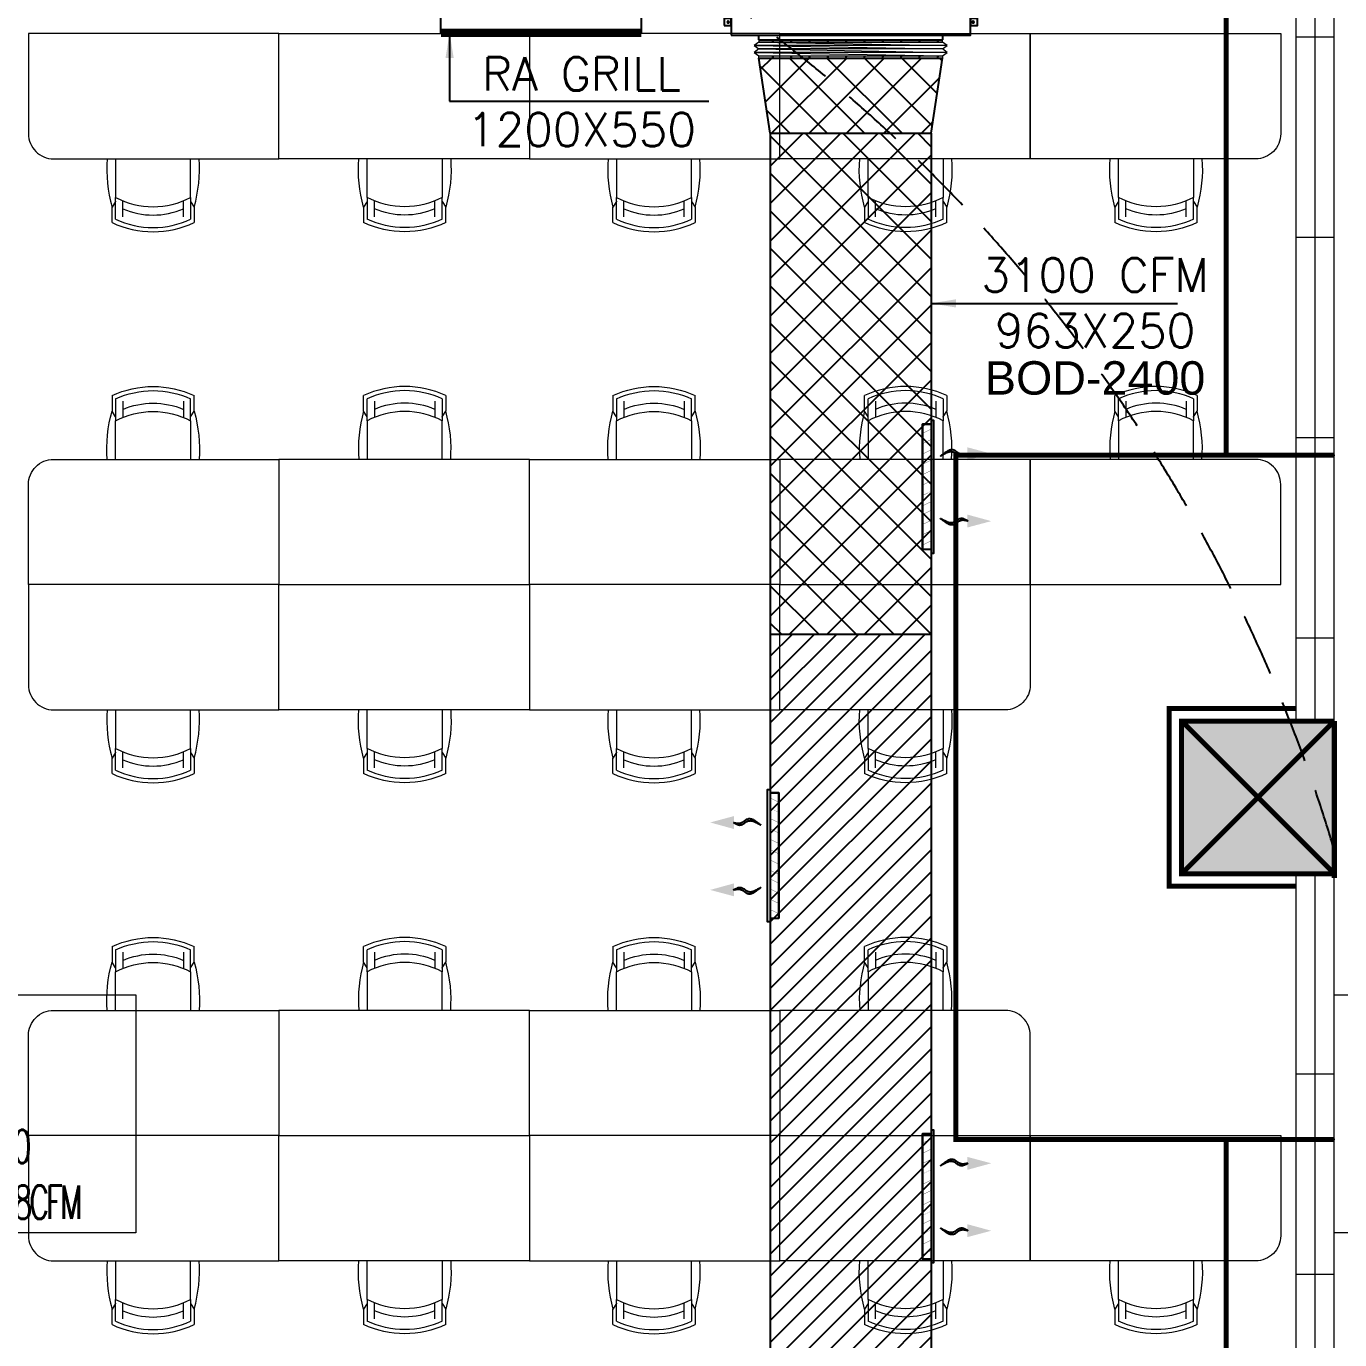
# Model space of a CAD drawing. Header units: millimetres. Extents: x 148480 to 578986, y 39883 to 155062.
# Drawn here: x 241583 to 249450, y 78891 to 86757 of the extents above; entities that cross this region are included whole.
import ezdxf

# ---------------------------------------------------------------- set-up
doc = ezdxf.new("R2010")
doc.units = ezdxf.units.MM
for name, pattern in [('CENTER', [2, 1.25, -0.25, 0.25, -0.25]), ('CENTERX2', [4, 2.5, -0.5, 0.5, -0.5]), ('HIDDEN', [0.375, 0.25, -0.125])]:
    doc.linetypes.add(name, pattern=pattern)
for name, color, linetype in [('CEN', 252, 'CENTER'), ('Flooring', 44, 'Continuous'), ('FRESH AIRDUCT', 3, 'Continuous'), ('Hatch 01_UC', 7, 'Continuous'), ('HVAC-SECTIONS', 7, 'Continuous'), ('Layer2', 4, 'Continuous'), ('Layer4', 6, 'Continuous'), ('M-HVAC ELLIPTICAL DUCT', 6, 'Continuous'), ('M-HVAC VRV PIPE', 4, 'Continuous'), ('M-HVAC-EADUCT', 140, 'Continuous'), ('M-HVAC-ELEPTICAL DUCT', 6, 'Continuous'), ('M-HVAC-GRIL', 6, 'Continuous'), ('M-HVAC-INSULATION', 8, 'Continuous'), ('M-HVAC-SUPP', 4, 'Continuous'), ('M-HVAC-TEXT', 7, 'Continuous'), ('M-LP-VRF-EQUIP', 1, 'Continuous')]:
    doc.layers.add(name, color=color, linetype=linetype)
doc.layers.add('glass', color=7, linetype='Continuous', lineweight=0, true_color=0x0000d6)
for name, color, linetype, lineweight in [('ID - MODULAR', 44, 'Continuous', 5), ('KDBS-SIDE THROW GRILLE', 1, 'Continuous', 18), ('M HVAC GRILLE', 6, 'Continuous', 13), ('M-HVAC-ADP TAG', 1, 'Continuous', 15), ('M-HVAC-CANVAS', 8, 'Continuous', 0)]:
    doc.layers.add(name, color=color, linetype=linetype, lineweight=lineweight)
doc.styles.add('R', font='romans.shx')
doc.styles.add('Roman S', font='romans.shx', dxfattribs={"width": 0.65})
doc.styles.add('ROMAND', font='romand__.ttf')
doc.styles.get("Standard").update_dxf_attribs({"font": 'arial.ttf'})
doc.dimstyles.new('Vayucon', dxfattribs={"dimtxt": 200, "dimasz": 150, "dimexe": 0, "dimexo": 0, "dimgap": 9e-05, "dimtad": 1, "dimdec": 0, "dimrnd": 5, "dimzin": 0, "dimdsep": 46, "dimtxsty": 'ROMAND', "dimcen": 90, "dimclrd": 42, "dimclre": 8, "dimclrt": 7, "dimadec": 0, "dimazin": 0, "dimtfac": 1, "dimtdec": 0, "dimtofl": 0, "dimtmove": 1, "dimatfit": 0, "dimfxl": 1, "dimtolj": 1, "dimtzin": 0, "dimarcsym": 0})

# ---------------------------------------------------------------- blocks, each defined once
blk = doc.blocks.new('GFC1')
at = {"layer": 'Hatch 01_UC', "linetype": 'Continuous'}
h = blk.add_hatch(color=8, dxfattribs=at)
h.dxf.hatch_style = 1
h.paths.add_polyline_path([(322049.7, 82667.5), (321134.7, 82667.5), (321134.7, 83582.5), (322049.7, 83582.5)])
at = {"layer": 'CEN', "color": 8, "linetype": 'HIDDEN', "lineweight": 0, "ltscale": 1500}
for p, q in [((321400.9, 85175.6), (321400.9, 92479.2)), ((321400.9, 75212.3), (321400.9, 81075.6))]:
    blk.add_line(p, q, dxfattribs=at)
at = {"layer": 'CEN', "color": 8, "linetype": 'Continuous', "lineweight": 0}
for p, q in [((321134.7, 82667.5), (322049.7, 83582.5)), ((322049.7, 82667.5), (321134.7, 83582.5)), ((321134.7, 83582.5), (321134.7, 82667.5)), ((322049.7, 83582.5), (321134.7, 83582.5)), ((322049.7, 82667.5), (321134.7, 83582.5)), ((321134.7, 82667.5), (322049.7, 83582.5)), ((321134.7, 82667.5), (321134.7, 83582.5)), ((321134.7, 83582.5), (322049.7, 83582.5)), ((322049.7, 83582.5), (322049.7, 82667.5)), ((322049.7, 82642.1), (322049.7, 83557.1)), ((321134.7, 82667.5), (322049.7, 82667.5)), ((322049.7, 82667.5), (321134.7, 82667.5))]:
    blk.add_line(p, q, dxfattribs=at)
at = {"layer": 'CEN', "color": 8, "linetype": 'HIDDEN', "lineweight": 0, "ltscale": 1500}
blk.add_lwpolyline([(322052.1, 81075.6), (319782.2, 81075.6), (319782.2, 85175.6), (322052.2, 85175.6)], dxfattribs=at)
at = {"layer": 'CEN', "color": 8, "linetype": 'Continuous', "lineweight": 0}
for points in [[(321820.9, 82592.5), (321059.7, 82592.5), (321059.7, 83657.5), (321820.9, 83657.5)], [(321820.9, 82667.5), (321134.7, 82667.5), (321134.7, 83582.5), (321820.9, 83582.5)]]:
    blk.add_lwpolyline(points, dxfattribs=at)
at = {"layer": 'Flooring', "color": 8, "linetype": 'HIDDEN', "ltscale": 1500}
blk.add_arc((312848.3, 80077), 9598.5, 16.54068, 121.95899, dxfattribs=at)
at = {"layer": 'glass', "color": 8, "linetype": 'Continuous'}
for p, q in [((321820.9, 83582.5), (321820.9, 92478.3)), ((321935.3, 83582.5), (321935.3, 92478.3)), ((322049.7, 83582.5), (322049.7, 92478.3)), ((322049.7, 87678.3), (321820.9, 87678.3)), ((322049.7, 86478.3), (321820.9, 86478.3)), ((322049.7, 85278.3), (321820.9, 85278.3)), ((322049.7, 84078.3), (321820.9, 84078.3)), ((321820.9, 73619.2), (321820.9, 82667.5)), ((321935.3, 73619.2), (321935.3, 82667.5)), ((322049.7, 73619.2), (322049.7, 82667.5)), ((322049.7, 81467.5), (321820.9, 81467.5)), ((322049.7, 80267.5), (321820.9, 80267.5))]:
    blk.add_line(p, q, dxfattribs=at)
at = {"layer": 'ID - MODULAR', "color": 8, "ltscale": 500}
for p, q in [((314750.1, 86949.5), (314750.1, 86718.4)), ((315199.7, 86718.4), (315199.7, 86949.5)), ((316257.1, 86718.4), (316257.1, 86949.5)), ((316706.7, 86949.5), (316706.7, 86718.4)), ((317750.1, 86949.5), (317750.1, 86718.4)), ((318199.7, 86718.4), (318199.7, 86949.5)), ((319257.1, 86718.4), (319257.1, 86949.5)), ((319706.7, 86949.5), (319706.7, 86718.4)), ((320757.1, 86718.4), (320757.1, 86949.5)), ((321206.7, 86949.5), (321206.7, 86718.4)), ((314750.1, 86694.8), (314728.9, 86660.6)), ((314750.1, 86587.7), (314750.1, 86718.4)), ((314750.1, 86696.5), (314750.1, 86694.8)), ((315199.7, 86718.4), (315199.7, 86587.7)), ((315199.7, 86696.5), (315199.7, 86694.8)), ((315199.7, 86694.8), (315220.9, 86660.6)), ((316257.1, 86694.8), (316235.9, 86660.6)), ((316257.1, 86718.4), (316257.1, 86587.7)), ((316257.1, 86696.5), (316257.1, 86694.8)), ((316706.7, 86587.7), (316706.7, 86718.4)), ((316706.7, 86696.5), (316706.7, 86694.8)), ((316706.7, 86694.8), (316727.9, 86660.6)), ((317750.1, 86694.8), (317728.9, 86660.6)), ((317750.1, 86587.7), (317750.1, 86718.4)), ((317750.1, 86696.5), (317750.1, 86694.8)), ((318199.7, 86718.4), (318199.7, 86587.7)), ((318199.7, 86696.5), (318199.7, 86694.8)), ((318199.7, 86694.8), (318220.9, 86660.6)), ((319257.1, 86694.8), (319235.9, 86660.6)), ((319257.1, 86718.4), (319257.1, 86587.7)), ((319257.1, 86696.5), (319257.1, 86694.8)), ((319706.7, 86587.7), (319706.7, 86718.4)), ((319706.7, 86696.5), (319706.7, 86694.8)), ((319706.7, 86694.8), (319727.9, 86660.6)), ((320757.1, 86694.8), (320735.9, 86660.6)), ((320757.1, 86718.4), (320757.1, 86587.7)), ((320757.1, 86696.5), (320757.1, 86694.8)), ((321206.7, 86587.7), (321206.7, 86718.4)), ((321206.7, 86696.5), (321206.7, 86694.8)), ((321206.7, 86694.8), (321227.9, 86660.6)), ((314728.9, 86567.4), (314728.9, 86660.6)), ((315220.9, 86660.6), (315220.9, 86567.4)), ((316235.9, 86660.6), (316235.9, 86567.4)), ((316727.9, 86567.4), (316727.9, 86660.6)), ((317728.9, 86567.4), (317728.9, 86660.6)), ((318220.9, 86660.6), (318220.9, 86567.4)), ((319235.9, 86660.6), (319235.9, 86567.4)), ((319727.9, 86567.4), (319727.9, 86660.6)), ((320735.9, 86660.6), (320735.9, 86567.4)), ((321227.9, 86567.4), (321227.9, 86660.6)), ((314728.9, 85531.7), (314728.9, 85438.5)), ((315220.9, 85438.5), (315220.9, 85531.7)), ((316235.9, 85438.5), (316235.9, 85531.7)), ((316727.9, 85531.7), (316727.9, 85438.5)), ((317728.9, 85531.7), (317728.9, 85438.5)), ((318220.9, 85438.5), (318220.9, 85531.7)), ((319235.9, 85438.5), (319235.9, 85531.7)), ((319727.9, 85531.7), (319727.9, 85438.5)), ((320735.9, 85438.5), (320735.9, 85531.7)), ((321227.9, 85531.7), (321227.9, 85438.5)), ((314750.1, 85404.3), (314728.9, 85438.5)), ((314750.1, 85511.4), (314750.1, 85380.6)), ((315199.7, 85380.6), (315199.7, 85511.4)), ((315199.7, 85404.3), (315220.9, 85438.5)), ((316257.1, 85404.3), (316235.9, 85438.5)), ((316257.1, 85380.6), (316257.1, 85511.4)), ((316706.7, 85511.4), (316706.7, 85380.6)), ((316706.7, 85404.3), (316727.9, 85438.5)), ((317750.1, 85404.3), (317728.9, 85438.5)), ((317750.1, 85511.4), (317750.1, 85380.6)), ((318199.7, 85380.6), (318199.7, 85511.4)), ((318199.7, 85404.3), (318220.9, 85438.5)), ((319257.1, 85404.3), (319235.9, 85438.5)), ((319257.1, 85380.6), (319257.1, 85511.4)), ((319706.7, 85511.4), (319706.7, 85380.6)), ((319706.7, 85404.3), (319727.9, 85438.5)), ((320757.1, 85404.3), (320735.9, 85438.5)), ((320757.1, 85380.6), (320757.1, 85511.4)), ((321206.7, 85511.4), (321206.7, 85380.6)), ((321206.7, 85404.3), (321227.9, 85438.5)), ((314750.1, 85402.6), (314750.1, 85404.3)), ((314750.1, 85149.5), (314750.1, 85380.6)), ((315199.7, 85402.6), (315199.7, 85404.3)), ((315199.7, 85380.6), (315199.7, 85149.5)), ((316257.1, 85402.6), (316257.1, 85404.3)), ((316257.1, 85380.6), (316257.1, 85149.5)), ((316706.7, 85402.6), (316706.7, 85404.3)), ((316706.7, 85149.5), (316706.7, 85380.6)), ((317750.1, 85402.6), (317750.1, 85404.3)), ((317750.1, 85149.5), (317750.1, 85380.6)), ((318199.7, 85402.6), (318199.7, 85404.3)), ((318199.7, 85380.6), (318199.7, 85149.5)), ((319257.1, 85402.6), (319257.1, 85404.3)), ((319257.1, 85380.6), (319257.1, 85149.5)), ((319706.7, 85402.6), (319706.7, 85404.3)), ((319706.7, 85149.5), (319706.7, 85380.6)), ((320757.1, 85402.6), (320757.1, 85404.3)), ((320757.1, 85380.6), (320757.1, 85149.5)), ((321206.7, 85402.6), (321206.7, 85404.3)), ((321206.7, 85149.5), (321206.7, 85380.6)), ((314750.1, 83649.5), (314750.1, 83418.4)), ((315199.7, 83418.4), (315199.7, 83649.5)), ((316257.1, 83418.4), (316257.1, 83649.5)), ((316706.7, 83649.5), (316706.7, 83418.4)), ((317750.1, 83649.5), (317750.1, 83418.4)), ((318199.7, 83418.4), (318199.7, 83649.5)), ((319257.1, 83418.4), (319257.1, 83649.5)), ((319706.7, 83649.5), (319706.7, 83418.4)), ((314750.1, 83394.8), (314728.9, 83360.6)), ((314750.1, 83287.7), (314750.1, 83418.4)), ((314750.1, 83396.5), (314750.1, 83394.8)), ((315199.7, 83418.4), (315199.7, 83287.7)), ((315199.7, 83396.5), (315199.7, 83394.8)), ((315199.7, 83394.8), (315220.9, 83360.6)), ((316257.1, 83394.8), (316235.9, 83360.6)), ((316257.1, 83418.4), (316257.1, 83287.7)), ((316257.1, 83396.5), (316257.1, 83394.8)), ((316706.7, 83287.7), (316706.7, 83418.4)), ((316706.7, 83396.5), (316706.7, 83394.8)), ((316706.7, 83394.8), (316727.9, 83360.6)), ((317750.1, 83394.8), (317728.9, 83360.6)), ((317750.1, 83287.7), (317750.1, 83418.4)), ((317750.1, 83396.5), (317750.1, 83394.8)), ((318199.7, 83418.4), (318199.7, 83287.7)), ((318199.7, 83396.5), (318199.7, 83394.8)), ((318199.7, 83394.8), (318220.9, 83360.6)), ((319257.1, 83394.8), (319235.9, 83360.6)), ((319257.1, 83418.4), (319257.1, 83287.7)), ((319257.1, 83396.5), (319257.1, 83394.8)), ((319706.7, 83287.7), (319706.7, 83418.4)), ((319706.7, 83396.5), (319706.7, 83394.8)), ((319706.7, 83394.8), (319727.9, 83360.6)), ((314728.9, 83267.4), (314728.9, 83360.6)), ((315220.9, 83360.6), (315220.9, 83267.4)), ((316235.9, 83360.6), (316235.9, 83267.4)), ((316727.9, 83267.4), (316727.9, 83360.6)), ((317728.9, 83267.4), (317728.9, 83360.6)), ((318220.9, 83360.6), (318220.9, 83267.4)), ((319235.9, 83360.6), (319235.9, 83267.4)), ((319727.9, 83267.4), (319727.9, 83360.6)), ((314728.9, 82231.7), (314728.9, 82138.5)), ((314750.1, 82211.4), (314750.1, 82080.6)), ((315199.7, 82080.6), (315199.7, 82211.4)), ((315220.9, 82138.5), (315220.9, 82231.7)), ((316235.9, 82138.5), (316235.9, 82231.7)), ((316257.1, 82080.6), (316257.1, 82211.4)), ((316706.7, 82211.4), (316706.7, 82080.6)), ((316727.9, 82231.7), (316727.9, 82138.5)), ((317728.9, 82231.7), (317728.9, 82138.5)), ((317750.1, 82211.4), (317750.1, 82080.6)), ((318199.7, 82080.6), (318199.7, 82211.4)), ((318220.9, 82138.5), (318220.9, 82231.7)), ((319235.9, 82138.5), (319235.9, 82231.7)), ((319257.1, 82080.6), (319257.1, 82211.4)), ((319706.7, 82211.4), (319706.7, 82080.6)), ((319727.9, 82231.7), (319727.9, 82138.5)), ((314750.1, 82104.3), (314728.9, 82138.5)), ((315199.7, 82104.3), (315220.9, 82138.5)), ((316257.1, 82104.3), (316235.9, 82138.5)), ((316706.7, 82104.3), (316727.9, 82138.5)), ((317750.1, 82104.3), (317728.9, 82138.5)), ((318199.7, 82104.3), (318220.9, 82138.5)), ((319257.1, 82104.3), (319235.9, 82138.5)), ((319706.7, 82104.3), (319727.9, 82138.5)), ((314750.1, 82102.6), (314750.1, 82104.3)), ((314750.1, 81849.5), (314750.1, 82080.6)), ((315199.7, 82102.6), (315199.7, 82104.3)), ((315199.7, 82080.6), (315199.7, 81849.5)), ((316257.1, 82102.6), (316257.1, 82104.3)), ((316257.1, 82080.6), (316257.1, 81849.5)), ((316706.7, 82102.6), (316706.7, 82104.3)), ((316706.7, 81849.5), (316706.7, 82080.6)), ((317750.1, 82102.6), (317750.1, 82104.3)), ((317750.1, 81849.5), (317750.1, 82080.6)), ((318199.7, 82102.6), (318199.7, 82104.3)), ((318199.7, 82080.6), (318199.7, 81849.5)), ((319257.1, 82102.6), (319257.1, 82104.3)), ((319257.1, 82080.6), (319257.1, 81849.5)), ((319706.7, 82102.6), (319706.7, 82104.3)), ((319706.7, 81849.5), (319706.7, 82080.6)), ((314750.1, 80349.5), (314750.1, 80118.4)), ((315199.7, 80118.4), (315199.7, 80349.5)), ((316257.1, 80118.4), (316257.1, 80349.5)), ((316706.7, 80349.5), (316706.7, 80118.4)), ((317750.1, 80349.5), (317750.1, 80118.4)), ((318199.7, 80118.4), (318199.7, 80349.5)), ((319257.1, 80118.4), (319257.1, 80349.5)), ((319706.7, 80349.5), (319706.7, 80118.4)), ((320757.1, 80118.4), (320757.1, 80349.5)), ((321206.7, 80349.5), (321206.7, 80118.4)), ((314750.1, 80094.8), (314728.9, 80060.6)), ((314750.1, 79987.7), (314750.1, 80118.4)), ((314750.1, 80096.5), (314750.1, 80094.8)), ((315199.7, 80118.4), (315199.7, 79987.7)), ((315199.7, 80096.5), (315199.7, 80094.8)), ((315199.7, 80094.8), (315220.9, 80060.6)), ((316257.1, 80094.8), (316235.9, 80060.6)), ((316257.1, 80118.4), (316257.1, 79987.7)), ((316257.1, 80096.5), (316257.1, 80094.8)), ((316706.7, 79987.7), (316706.7, 80118.4)), ((316706.7, 80096.5), (316706.7, 80094.8)), ((316706.7, 80094.8), (316727.9, 80060.6)), ((317750.1, 80094.8), (317728.9, 80060.6)), ((317750.1, 79987.7), (317750.1, 80118.4)), ((317750.1, 80096.5), (317750.1, 80094.8)), ((318199.7, 80118.4), (318199.7, 79987.7)), ((318199.7, 80096.5), (318199.7, 80094.8)), ((318199.7, 80094.8), (318220.9, 80060.6)), ((319257.1, 80094.8), (319235.9, 80060.6)), ((319257.1, 80118.4), (319257.1, 79987.7)), ((319257.1, 80096.5), (319257.1, 80094.8)), ((319706.7, 79987.7), (319706.7, 80118.4)), ((319706.7, 80096.5), (319706.7, 80094.8)), ((319706.7, 80094.8), (319727.9, 80060.6)), ((320757.1, 80094.8), (320735.9, 80060.6)), ((320757.1, 80118.4), (320757.1, 79987.7)), ((320757.1, 80096.5), (320757.1, 80094.8)), ((321206.7, 79987.7), (321206.7, 80118.4)), ((321206.7, 80096.5), (321206.7, 80094.8)), ((321206.7, 80094.8), (321227.9, 80060.6)), ((314728.9, 79967.4), (314728.9, 80060.6)), ((315220.9, 80060.6), (315220.9, 79967.4)), ((316235.9, 80060.6), (316235.9, 79967.4)), ((316727.9, 79967.4), (316727.9, 80060.6)), ((317728.9, 79967.4), (317728.9, 80060.6)), ((318220.9, 80060.6), (318220.9, 79967.4)), ((319235.9, 80060.6), (319235.9, 79967.4)), ((319727.9, 79967.4), (319727.9, 80060.6)), ((320735.9, 80060.6), (320735.9, 79967.4)), ((321227.9, 79967.4), (321227.9, 80060.6))]:
    blk.add_line(p, q, dxfattribs=at)
at = {"layer": 'ID - MODULAR', "color": 8, "ltscale": 500, "extrusion": (0, 0, -1)}
for p, q in [((314793.8, 86601.6), (314793.8, 86698)), ((315155.9, 86601.6), (315155.9, 86698)), ((316300.8, 86601.6), (316300.8, 86698)), ((316662.9, 86601.6), (316662.9, 86698)), ((317793.8, 86601.6), (317793.8, 86698)), ((318155.9, 86601.6), (318155.9, 86698)), ((319300.8, 86601.6), (319300.8, 86698)), ((319662.9, 86601.6), (319662.9, 86698)), ((320800.8, 86601.6), (320800.8, 86698)), ((321162.9, 86601.6), (321162.9, 86698)), ((314793.8, 85497.5), (314793.8, 85401.1)), ((315155.9, 85497.5), (315155.9, 85401.1)), ((316300.8, 85497.5), (316300.8, 85401.1)), ((316662.9, 85497.5), (316662.9, 85401.1)), ((317793.8, 85497.5), (317793.8, 85401.1)), ((318155.9, 85497.5), (318155.9, 85401.1)), ((319300.8, 85497.5), (319300.8, 85401.1)), ((319662.9, 85497.5), (319662.9, 85401.1)), ((320800.8, 85497.5), (320800.8, 85401.1)), ((321162.9, 85497.5), (321162.9, 85401.1)), ((314793.8, 83301.6), (314793.8, 83398)), ((315155.9, 83301.6), (315155.9, 83398)), ((316300.8, 83301.6), (316300.8, 83398)), ((316662.9, 83301.6), (316662.9, 83398)), ((317793.8, 83301.6), (317793.8, 83398)), ((318155.9, 83301.6), (318155.9, 83398)), ((319300.8, 83301.6), (319300.8, 83398)), ((319662.9, 83301.6), (319662.9, 83398)), ((314793.8, 82197.5), (314793.8, 82101.1)), ((315155.9, 82197.5), (315155.9, 82101.1)), ((316300.8, 82197.5), (316300.8, 82101.1)), ((316662.9, 82197.5), (316662.9, 82101.1)), ((317793.8, 82197.5), (317793.8, 82101.1)), ((318155.9, 82197.5), (318155.9, 82101.1)), ((319300.8, 82197.5), (319300.8, 82101.1)), ((319662.9, 82197.5), (319662.9, 82101.1)), ((314793.8, 80001.6), (314793.8, 80098)), ((315155.9, 80001.6), (315155.9, 80098)), ((316300.8, 80001.6), (316300.8, 80098)), ((316662.9, 80001.6), (316662.9, 80098)), ((317793.8, 80001.6), (317793.8, 80098)), ((318155.9, 80001.6), (318155.9, 80098)), ((319300.8, 80001.6), (319300.8, 80098)), ((319662.9, 80001.6), (319662.9, 80098)), ((320800.8, 80001.6), (320800.8, 80098)), ((321162.9, 80001.6), (321162.9, 80098))]:
    blk.add_line(p, q, dxfattribs=at)
at = {"layer": 'ID - MODULAR', "color": 8, "ltscale": 500}
for points in [[(314228.4, 87699.5), (314228.4, 87099.5, 0.414214), (314378.4, 86949.5), (315728.4, 86949.5), (315728.4, 87699.5)], [(321728.4, 87699.5), (321728.4, 87099.5, -0.414214), (321578.4, 86949.5), (320228.4, 86949.5), (320228.4, 87699.5)], [(314228.4, 84399.5), (314228.4, 84999.5, -0.414214), (314378.4, 85149.5), (315728.4, 85149.5), (315728.4, 84399.5)], [(321728.4, 84399.5), (321728.4, 84999.5, 0.414214), (321578.4, 85149.5), (320228.4, 85149.5), (320228.4, 84399.5)], [(314228.4, 84399.5), (314228.4, 83799.5, 0.414214), (314378.4, 83649.5), (315728.4, 83649.5), (315728.4, 84399.5)], [(320228.4, 84399.5), (320228.4, 83799.5, -0.414214), (320078.4, 83649.5), (318728.4, 83649.5), (318728.4, 84399.5)], [(314228.4, 81099.5), (314228.4, 81699.5, -0.414214), (314378.4, 81849.5), (315728.4, 81849.5), (315728.4, 81099.5)], [(320228.4, 81099.5), (320228.4, 81699.5, 0.414214), (320078.4, 81849.5), (318728.4, 81849.5), (318728.4, 81099.5)], [(314228.4, 81099.5), (314228.4, 80499.5, 0.414214), (314378.4, 80349.5), (315728.4, 80349.5), (315728.4, 81099.5)], [(321728.4, 81099.5), (321728.4, 80499.5, -0.414214), (321578.4, 80349.5), (320228.4, 80349.5), (320228.4, 81099.5)]]:
    blk.add_lwpolyline(points, format="xyb", close=True, dxfattribs=at)
for points in [[(317228.4, 87699.5), (317228.4, 86949.5), (315728.4, 86949.5), (315728.4, 87699.5)], [(317228.4, 87699.5), (317228.4, 86949.5), (318728.4, 86949.5), (318728.4, 87699.5)], [(320228.4, 87699.5), (320228.4, 86949.5), (318728.4, 86949.5), (318728.4, 87699.5)], [(317228.4, 84399.5), (317228.4, 85149.5), (315728.4, 85149.5), (315728.4, 84399.5)], [(317228.4, 84399.5), (317228.4, 85149.5), (318728.4, 85149.5), (318728.4, 84399.5)], [(320228.4, 84399.5), (320228.4, 85149.5), (318728.4, 85149.5), (318728.4, 84399.5)], [(317228.4, 84399.5), (317228.4, 83649.5), (315728.4, 83649.5), (315728.4, 84399.5)], [(317228.4, 84399.5), (317228.4, 83649.5), (318728.4, 83649.5), (318728.4, 84399.5)], [(317228.4, 81099.5), (317228.4, 81849.5), (315728.4, 81849.5), (315728.4, 81099.5)], [(317228.4, 81099.5), (317228.4, 81849.5), (318728.4, 81849.5), (318728.4, 81099.5)], [(317228.4, 81099.5), (317228.4, 80349.5), (315728.4, 80349.5), (315728.4, 81099.5)], [(317228.4, 81099.5), (317228.4, 80349.5), (318728.4, 80349.5), (318728.4, 81099.5)], [(320228.4, 81099.5), (320228.4, 80349.5), (318728.4, 80349.5), (318728.4, 81099.5)]]:
    blk.add_lwpolyline(points, close=True, dxfattribs=at)
for centre, major_axis, start_param, end_param in [((315536, 86887.9), (0, 838.5), 1.49727, 1.845387), ((314413.8, 86887.9), (0, 838.5), 4.437818, 4.785935), ((318536, 86887.9), (0, 838.5), 1.49727, 1.845387), ((317413.8, 86887.9), (0, 838.5), 4.437818, 4.785935), ((314974.9, 87143.5), (0, 480.9), 2.65511, 3.628104), ((317974.9, 87143.5), (0, 480.9), 2.65511, 3.628104), ((314974.9, 87068.6), (0, -455.9), 5.8748, 6.691551), ((317974.9, 87068.6), (0, -455.9), 5.8748, 6.691551), ((314974.9, 87093.6), (0, 580.8), 2.704257, 3.578932), ((314974.9, 87068.6), (0, -530.9), 5.845838, 6.720513), ((317974.9, 87093.6), (0, 580.8), 2.704257, 3.578932), ((317974.9, 87068.6), (0, -530.9), 5.845838, 6.720513), ((316481.9, 85005.5), (0, -580.8), 2.704257, 3.578932), ((319481.9, 85005.5), (0, -580.8), 2.704257, 3.578932), ((320981.9, 85005.5), (0, -580.8), 2.704257, 3.578932), ((316481.9, 85030.5), (0, 530.9), 5.845838, 6.720513), ((319481.9, 85030.5), (0, 530.9), 5.845838, 6.720513), ((320981.9, 85030.5), (0, 530.9), 5.845838, 6.720513), ((317043, 85211.1), (0, -838.5), 4.437818, 4.785935), ((316481.9, 84955.5), (0, -480.9), 2.65511, 3.628104), ((316481.9, 85030.5), (0, 455.9), 5.8748, 6.691551), ((315920.8, 85211.1), (0, -838.5), 1.49727, 1.845387), ((320043, 85211.1), (0, -838.5), 4.437818, 4.785935), ((319481.9, 84955.5), (0, -480.9), 2.65511, 3.628104), ((319481.9, 85030.5), (0, 455.9), 5.8748, 6.691551), ((318920.8, 85211.1), (0, -838.5), 1.49727, 1.845387), ((321543, 85211.1), (0, -838.5), 4.437818, 4.785935), ((320981.9, 84955.5), (0, -480.9), 2.65511, 3.628104), ((320981.9, 85030.5), (0, 455.9), 5.8748, 6.691551), ((320420.8, 85211.1), (0, -838.5), 1.49727, 1.845387), ((315536, 83587.9), (0, 838.5), 1.49727, 1.845387), ((314413.8, 83587.9), (0, 838.5), 4.437818, 4.785935), ((318536, 83587.9), (0, 838.5), 1.49727, 1.845387), ((317413.8, 83587.9), (0, 838.5), 4.437818, 4.785935), ((314974.9, 83843.5), (0, 480.9), 2.65511, 3.628104), ((317974.9, 83843.5), (0, 480.9), 2.65511, 3.628104), ((314974.9, 83768.6), (0, -455.9), 5.8748, 6.691551), ((317974.9, 83768.6), (0, -455.9), 5.8748, 6.691551), ((314974.9, 83793.6), (0, 580.8), 2.704257, 3.578932), ((314974.9, 83768.6), (0, -530.9), 5.845838, 6.720513), ((317974.9, 83793.6), (0, 580.8), 2.704257, 3.578932), ((317974.9, 83768.6), (0, -530.9), 5.845838, 6.720513), ((316481.9, 81705.5), (0, -580.8), 2.704257, 3.578932), ((319481.9, 81705.5), (0, -580.8), 2.704257, 3.578932), ((316481.9, 81730.5), (0, 530.9), 5.845838, 6.720513), ((319481.9, 81730.5), (0, 530.9), 5.845838, 6.720513), ((317043, 81911.1), (0, -838.5), 4.437818, 4.785935), ((316481.9, 81655.5), (0, -480.9), 2.65511, 3.628104), ((316481.9, 81730.5), (0, 455.9), 5.8748, 6.691551), ((315920.8, 81911.1), (0, -838.5), 1.49727, 1.845387), ((320043, 81911.1), (0, -838.5), 4.437818, 4.785935), ((319481.9, 81655.5), (0, -480.9), 2.65511, 3.628104), ((319481.9, 81730.5), (0, 455.9), 5.8748, 6.691551), ((318920.8, 81911.1), (0, -838.5), 1.49727, 1.845387), ((315536, 80287.9), (0, 838.5), 1.49727, 1.845387), ((314413.8, 80287.9), (0, 838.5), 4.437818, 4.785935), ((318536, 80287.9), (0, 838.5), 1.49727, 1.845387), ((317413.8, 80287.9), (0, 838.5), 4.437818, 4.785935), ((314974.9, 80543.5), (0, 480.9), 2.65511, 3.628104), ((317974.9, 80543.5), (0, 480.9), 2.65511, 3.628104), ((314974.9, 80468.6), (0, -455.9), 5.8748, 6.691551), ((317974.9, 80468.6), (0, -455.9), 5.8748, 6.691551), ((314974.9, 80493.6), (0, 580.8), 2.704257, 3.578932), ((314974.9, 80468.6), (0, -530.9), 5.845838, 6.720513), ((317974.9, 80493.6), (0, 580.8), 2.704257, 3.578932), ((317974.9, 80468.6), (0, -530.9), 5.845838, 6.720513)]:
    blk.add_ellipse(centre, major_axis=major_axis, ratio=1, start_param=start_param, end_param=end_param, dxfattribs=at)
at = {"layer": 'ID - MODULAR', "color": 8, "ltscale": 500, "extrusion": (0, 0, -1)}
for centre, major_axis, start_param, end_param in [((317043, 86887.9), (0, 838.5), 4.437818, 4.785935), ((315920.8, 86887.9), (0, 838.5), 1.49727, 1.845387), ((320043, 86887.9), (0, 838.5), 4.437818, 4.785935), ((318920.8, 86887.9), (0, 838.5), 1.49727, 1.845387), ((321543, 86887.9), (0, 838.5), 4.437818, 4.785935), ((320420.8, 86887.9), (0, 838.5), 1.49727, 1.845387), ((316481.9, 87143.5), (0, 480.9), 2.65511, 3.628104), ((319481.9, 87143.5), (0, 480.9), 2.65511, 3.628104), ((320981.9, 87143.5), (0, 480.9), 2.65511, 3.628104), ((316481.9, 87068.6), (0, -455.9), 5.8748, 6.691551), ((319481.9, 87068.6), (0, -455.9), 5.8748, 6.691551), ((320981.9, 87068.6), (0, -455.9), 5.8748, 6.691551), ((316481.9, 87093.6), (0, 580.8), 2.704257, 3.578932), ((316481.9, 87068.6), (0, -530.9), 5.845838, 6.720513), ((319481.9, 87093.6), (0, 580.8), 2.704257, 3.578932), ((319481.9, 87068.6), (0, -530.9), 5.845838, 6.720513), ((320981.9, 87093.6), (0, 580.8), 2.704257, 3.578932), ((320981.9, 87068.6), (0, -530.9), 5.845838, 6.720513), ((314974.9, 85005.5), (0, -580.8), 2.704257, 3.578932), ((317974.9, 85005.5), (0, -580.8), 2.704257, 3.578932), ((314974.9, 85030.5), (0, 530.9), 5.845838, 6.720513), ((317974.9, 85030.5), (0, 530.9), 5.845838, 6.720513), ((315536, 85211.1), (0, -838.5), 1.49727, 1.845387), ((314974.9, 84955.5), (0, -480.9), 2.65511, 3.628104), ((314974.9, 85030.5), (0, 455.9), 5.8748, 6.691551), ((314413.8, 85211.1), (0, -838.5), 4.437818, 4.785935), ((318536, 85211.1), (0, -838.5), 1.49727, 1.845387), ((317974.9, 84955.5), (0, -480.9), 2.65511, 3.628104), ((317974.9, 85030.5), (0, 455.9), 5.8748, 6.691551), ((317413.8, 85211.1), (0, -838.5), 4.437818, 4.785935), ((317043, 83587.9), (0, 838.5), 4.437818, 4.785935), ((315920.8, 83587.9), (0, 838.5), 1.49727, 1.845387), ((320043, 83587.9), (0, 838.5), 4.437818, 4.785935), ((318920.8, 83587.9), (0, 838.5), 1.49727, 1.845387), ((316481.9, 83843.5), (0, 480.9), 2.65511, 3.628104), ((319481.9, 83843.5), (0, 480.9), 2.65511, 3.628104), ((316481.9, 83768.6), (0, -455.9), 5.8748, 6.691551), ((319481.9, 83768.6), (0, -455.9), 5.8748, 6.691551), ((316481.9, 83793.6), (0, 580.8), 2.704257, 3.578932), ((316481.9, 83768.6), (0, -530.9), 5.845838, 6.720513), ((319481.9, 83793.6), (0, 580.8), 2.704257, 3.578932), ((319481.9, 83768.6), (0, -530.9), 5.845838, 6.720513), ((314974.9, 81705.5), (0, -580.8), 2.704257, 3.578932), ((317974.9, 81705.5), (0, -580.8), 2.704257, 3.578932), ((314974.9, 81730.5), (0, 530.9), 5.845838, 6.720513), ((317974.9, 81730.5), (0, 530.9), 5.845838, 6.720513), ((315536, 81911.1), (0, -838.5), 1.49727, 1.845387), ((314974.9, 81655.5), (0, -480.9), 2.65511, 3.628104), ((314974.9, 81730.5), (0, 455.9), 5.8748, 6.691551), ((314413.8, 81911.1), (0, -838.5), 4.437818, 4.785935), ((318536, 81911.1), (0, -838.5), 1.49727, 1.845387), ((317974.9, 81655.5), (0, -480.9), 2.65511, 3.628104), ((317974.9, 81730.5), (0, 455.9), 5.8748, 6.691551), ((317413.8, 81911.1), (0, -838.5), 4.437818, 4.785935), ((317043, 80287.9), (0, 838.5), 4.437818, 4.785935), ((315920.8, 80287.9), (0, 838.5), 1.49727, 1.845387), ((320043, 80287.9), (0, 838.5), 4.437818, 4.785935), ((318920.8, 80287.9), (0, 838.5), 1.49727, 1.845387), ((321543, 80287.9), (0, 838.5), 4.437818, 4.785935), ((320420.8, 80287.9), (0, 838.5), 1.49727, 1.845387), ((316481.9, 80543.5), (0, 480.9), 2.65511, 3.628104), ((319481.9, 80543.5), (0, 480.9), 2.65511, 3.628104), ((320981.9, 80543.5), (0, 480.9), 2.65511, 3.628104), ((316481.9, 80468.6), (0, -455.9), 5.8748, 6.691551), ((319481.9, 80468.6), (0, -455.9), 5.8748, 6.691551), ((320981.9, 80468.6), (0, -455.9), 5.8748, 6.691551), ((316481.9, 80493.6), (0, 580.8), 2.704257, 3.578932), ((316481.9, 80468.6), (0, -530.9), 5.845838, 6.720513), ((319481.9, 80493.6), (0, 580.8), 2.704257, 3.578932), ((319481.9, 80468.6), (0, -530.9), 5.845838, 6.720513), ((320981.9, 80493.6), (0, 580.8), 2.704257, 3.578932), ((320981.9, 80468.6), (0, -530.9), 5.845838, 6.720513)]:
    blk.add_ellipse(centre, major_axis=major_axis, ratio=1, start_param=start_param, end_param=end_param, dxfattribs=at)
blk = doc.blocks.new('BEAM')
at = {"layer": 'CEN', "color": 11, "linetype": 'HIDDEN', "lineweight": 0, "ltscale": 1500, "const_width": 30}
for points in [[(381400.9, 85175.6), (381400.9, 92479.2)], [(382052.1, 81075.6), (379782.2, 81075.6), (379782.2, 85175.6), (382052.2, 85175.6)], [(381400.9, 75212.3), (381400.9, 81075.6)]]:
    blk.add_lwpolyline(points, dxfattribs=at)
at = {"layer": 'CEN', "color": 11, "linetype": 'Continuous', "lineweight": 0, "const_width": 30}
for points in [[(381820.9, 82592.5), (381059.7, 82592.5), (381059.7, 83657.5), (381820.9, 83657.5)], [(381820.9, 82667.5), (381134.7, 82667.5), (381134.7, 83582.5), (381820.9, 83582.5)], [(381134.7, 83582.5), (382049.7, 83582.5)], [(381134.7, 82667.5), (381134.7, 83582.5)], [(381134.7, 82667.5), (382049.7, 83582.5)], [(382049.7, 82667.5), (381134.7, 83582.5)], [(382049.7, 83582.5), (381134.7, 83582.5)], [(381134.7, 83582.5), (381134.7, 82667.5)], [(382049.7, 82667.5), (381134.7, 83582.5)], [(381134.7, 82667.5), (382049.7, 83582.5)], [(382049.7, 83582.5), (382049.7, 82667.5)], [(382049.7, 82642.1), (382049.7, 83557.1)], [(382049.7, 82667.5), (381134.7, 82667.5)], [(381134.7, 82667.5), (382049.7, 82667.5)]]:
    blk.add_lwpolyline(points, dxfattribs=at)
blk = doc.blocks.new('BEE')
at = {"layer": 'M-HVAC VRV PIPE', "linetype": 'Continuous'}
blk.add_blockref('BEAM', (0, 0), dxfattribs=at)
blk = doc.blocks.new('RAAAA')
at = {"linetype": 'Continuous', "ltscale": 1000}
for points in [[(363, 0, 0), (363, 0, 0), (364, 0, 0), (364, 0, 0), (365, 0, 0), (366, 0, 0), (367, -1, 0), (368, -1, 0), (369, -1, 0), (371, -1, 0), (373, -2, 0), (374, -2, 0), (377, -2, 0), (379, -3, 0), (381, -3, 0), (384, -4, 0), (387, -4, 0), (390, -5, 0), (393, -5, 0), (397, -6, 0), (400, -6, 0), (404, -7, 0), (408, -8, 0), (412, -8, 0), (416, -9, 0), (421, -10, 0), (421, -10, 0), (425, -11, 0), (430, -11, 0), (435, -11, 0), (439, -11, 0), (444, -11, 0), (449, -11, 0), (454, -10, 0), (459, -10, 0), (464, -9, 0), (468, -7, 0), (473, -6, 0), (478, -4, 0), (483, -2, 0), (488, 0, 0), (494, 2, 0), (499, 4, 0), (504, 7, 0), (509, 10, 0), (514, 13, 0), (519, 16, 0), (525, 20, 0), (530, 24, 0), (535, 28, 0), (541, 32, 0), (546, 36, 0), (546, 36, 0), (552, 40, 0), (557, 44, 0), (563, 48, 0), (568, 51, 0), (574, 54, 0), (580, 56, 0), (586, 58, 0), (592, 60, 0), (598, 61, 0), (604, 62, 0), (610, 62, 0), (616, 62, 0), (622, 62, 0), (628, 61, 0), (635, 60, 0), (641, 59, 0), (648, 57, 0), (654, 55, 0), (661, 52, 0), (668, 49, 0), (675, 46, 0), (681, 42, 0), (688, 38, 0), (695, 33, 0), (702, 28, 0), (702, 28, 0), (709, 23, 0), (716, 19, 0), (722, 14, 0), (728, 10, 0), (734, 5, 0), (740, 1, 0), (745, -2, 0), (750, -6, 0), (755, -9, 0), (759, -13, 0), (763, -15, 0), (767, -18, 0), (771, -21, 0), (774, -23, 0), (777, -25, 0), (779, -27, 0), (782, -29, 0), (784, -31, 0), (786, -32, 0), (787, -33, 0), (789, -34, 0), (790, -35, 0), (790, -35, 0), (791, -35, 0), (791, -36, 0)], [(363, 0, 0), (363, 0, 0), (364, 0, 0), (364, 0, 0), (365, -1, 0), (366, -1, 0), (367, -2, 0), (368, -2, 0), (369, -3, 0), (371, -4, 0), (373, -5, 0), (374, -5, 0), (377, -6, 0), (379, -8, 0), (381, -9, 0), (384, -10, 0), (387, -12, 0), (390, -13, 0), (393, -15, 0), (397, -16, 0), (400, -18, 0), (404, -20, 0), (408, -22, 0), (412, -24, 0), (416, -26, 0), (421, -28, 0), (421, -28, 0), (425, -30, 0), (430, -32, 0), (435, -34, 0), (439, -35, 0), (444, -36, 0), (449, -37, 0), (454, -37, 0), (459, -38, 0), (464, -38, 0), (468, -37, 0), (473, -37, 0), (478, -36, 0), (483, -35, 0), (488, -33, 0), (494, -32, 0), (499, -30, 0), (504, -28, 0), (509, -25, 0), (514, -22, 0), (519, -19, 0), (525, -16, 0), (530, -13, 0), (535, -9, 0), (541, -5, 0), (546, 0, 0), (546, 0, 0), (552, 4, 0), (557, 8, 0), (563, 12, 0), (568, 15, 0), (574, 18, 0), (580, 21, 0), (586, 23, 0), (592, 25, 0), (598, 27, 0), (604, 28, 0), (610, 29, 0), (616, 30, 0), (622, 30, 0), (628, 31, 0), (635, 30, 0), (641, 30, 0), (648, 29, 0), (654, 28, 0), (661, 26, 0), (668, 24, 0), (675, 22, 0), (681, 20, 0), (688, 17, 0), (695, 14, 0), (702, 10, 0), (702, 10, 0), (709, 7, 0), (716, 3, 0), (722, 0, 0), (728, -3, 0), (734, -6, 0), (740, -9, 0), (745, -12, 0), (750, -14, 0), (755, -17, 0), (759, -19, 0), (763, -21, 0), (767, -23, 0), (771, -25, 0), (774, -27, 0), (777, -28, 0), (779, -30, 0), (782, -31, 0), (784, -32, 0), (786, -33, 0), (787, -34, 0), (789, -34, 0), (790, -35, 0), (790, -35, 0), (791, -35, 0), (791, -36, 0)]]:
    blk.add_polyline3d(points, dxfattribs=at)
blk.add_solid([(373, 101), (0, 0), (373, -101)], dxfattribs=at)
blk = doc.blocks.new('600X200 SIDE THROW GRILLE')
at = {"layer": 'M-HVAC-GRIL', "linetype": 'ByBlock'}
blk.add_lwpolyline([(375, -5), (396.4, -5), (396.4, 12.1), (-396.4, 12.1), (-396.4, -5), (-375, -5), (375, -5), (375, -56.4), (-375, -56.4), (-375, -5), (-375, -56.4), (375, -56.4), (375, -56.4)], dxfattribs=at)
at = {"layer": 'M-HVAC-GRIL', "lineweight": 0, "const_width": 1.71}
for points in [[(-364.6, -8.9), (-343.2, -8.9), (-321.8, -51.7), (-300.3, -51.7)], [(-303.2, -8.9), (-281.8, -8.9), (-260.3, -51.7), (-238.9, -51.7)], [(-241.8, -8.9), (-220.3, -8.9), (-198.9, -51.7), (-177.5, -51.7)], [(-179.6, -8.9), (-158.2, -8.9), (-136.8, -51.7), (-115.3, -51.7)], [(-117.5, -8.9), (-96, -8.9), (-74.6, -51.7), (-53.2, -51.7)], [(-55.3, -8.9), (-33.9, -8.9), (-12.5, -51.7), (9, -51.7)], [(6.8, -8.9), (28.2, -8.9), (49.7, -51.7), (71.1, -51.7)], [(69, -8.9), (90.4, -8.9), (111.8, -51.7), (133.2, -51.7)], [(120.6, -8.9), (142.1, -8.9), (163.5, -51.7), (184.9, -51.7)], [(180.8, -8.9), (202.2, -8.9), (223.6, -51.7), (245.1, -51.7)], [(242.2, -8.9), (263.6, -8.9), (285.1, -51.7), (306.5, -51.7)], [(303.6, -8.9), (325.1, -8.9), (346.5, -51.7), (367.9, -51.7)]]:
    blk.add_lwpolyline(points, dxfattribs=at)
at = {"layer": 'M-HVAC-SUPP'}
for p, xscale, yscale, zscale, rotation in [((-198.5, 355.3), -0.3839999997941415, 0.3839999997941436, 0.3839999997941436, 90.2028781887322), ((205.5, 355.3), 0.3839999997941415, 0.3839999997941415, 0.3839999997941415, 269.7971218112675)]:
    blk.add_blockref('RAAAA', p, dxfattribs=dict(at, xscale=xscale, yscale=yscale, zscale=zscale, rotation=rotation))
blk = doc.blocks.new('jyfhg')
at = {"layer": 'KDBS-SIDE THROW GRILLE', "xscale": -1, "rotation": 90.00000000000006}
blk.add_blockref('600X200 SIDE THROW GRILLE', (-100, -325), dxfattribs=at)
blk = doc.blocks.new('*U79')
for points in [[(912.1, 50), (937.1, 69), (912.1, 88), (-89, 88), (-114, 69), (-89, 50), (-114, 31), (-89, 12), (912.1, 12), (937.1, 31)], [(-89, 100), (912.1, 100), (912.1, 88), (-89, 88)], [(-89, 0), (912.1, 0), (912.1, 12), (-89, 12)]]:
    blk.add_lwpolyline(points, close=True)
blk.add_lwpolyline([(912.1, 12), (-114, 31), (937.1, 31), (-89, 50), (912.1, 50), (-114, 69), (937.1, 69), (-89, 88)])
at = {"color": 8}
for centre in [(-64, 94), (36, 94), (136, 94), (236, 94), (336, 94), (436, 94), (536, 94), (636, 94), (736, 94), (836, 94), (-64, 6), (36, 6), (136, 6), (236, 6), (336, 6), (436, 6), (536, 6), (636, 6), (736, 6), (836, 6)]:
    blk.add_circle(centre, 2.5, dxfattribs=at)
blk = doc.blocks.new('Ductable inverter-8TR')
at = {"layer": 'M-LP-VRF-EQUIP', "color": 6, "linetype": 'CENTERX2', "lineweight": 5}
for p, q in [((722124.4, -338928.6), (722109.8, -338928.6)), ((722116.1, -338935.9), (722116.1, -338921.2)), ((722579.9, -338928.6), (722565.2, -338928.6)), ((722572.6, -338935.9), (722572.6, -338921.2)), ((722122.2, -340396.1), (722107.5, -340396.1)), ((722116.1, -340403.5), (722116.1, -340388.8)), ((722579.9, -340396.1), (722565.2, -340396.1)), ((722572.6, -340403.5), (722572.6, -340388.8))]:
    blk.add_line(p, q, dxfattribs=at)
at = {"layer": 'M-LP-VRF-EQUIP', "color": 190}
for p, q in [((722038.2, -339112.2), (722009.9, -339112.2)), ((722009.9, -340212.5), (722009.9, -339112.2)), ((722620.2, -339112.2), (722662.1, -339112.2)), ((722662.1, -340212.5), (722662.1, -339112.2)), ((722009.9, -340212.5), (722038.2, -340212.5)), ((722662.1, -340212.5), (722620.2, -340212.5))]:
    blk.add_line(p, q, dxfattribs=at)
at = {"layer": 'M-LP-VRF-EQUIP', "color": 3}
for p, q in [((722232.8, -340457.4), (722232.8, -340378.8)), ((722489.5, -340378.8), (722489.5, -340457.4)), ((722489.5, -340457.4), (722232.8, -340457.4))]:
    blk.add_line(p, q, dxfattribs=at)
at = {"layer": 'M-LP-VRF-EQUIP', "color": 4}
for points in [[(722095.2, -338945.8), (722095.2, -338903.9), (722137.1, -338903.9), (722137.1, -338945.8)], [(722551.6, -338945.8), (722551.6, -338903.9), (722593.5, -338903.9), (722593.5, -338945.8)], [(722095.2, -340420.8), (722095.2, -340378.8), (722137.1, -340378.8), (722137.1, -340420.8)], [(722551.6, -340420.8), (722551.6, -340378.8), (722593.5, -340378.8), (722593.5, -340420.8)]]:
    blk.add_lwpolyline(points, close=True, dxfattribs=at)
at = {"layer": 'M-LP-VRF-EQUIP', "color": 190}
blk.add_lwpolyline([(722038.2, -340378.8), (722038.2, -338945.8), (722620.2, -338945.8), (722620.2, -340378.8)], close=True, dxfattribs=at)
at = {"layer": 'M-LP-VRF-EQUIP', "color": 2}
blk.add_lwpolyline([(722620.2, -338959.9), (722620.2, -338979.9), (722646.4, -338979.9), (722646.4, -338959.9)], close=True, dxfattribs=at)
at = {"layer": 'M-LP-VRF-EQUIP', "color": 6}
blk.add_lwpolyline([(722641.1, -340357.8), (722641.1, -340341.2), (722620.2, -340341.2), (722620.2, -340357.8)], close=True, dxfattribs=at)
at = {"layer": 'M-LP-VRF-EQUIP', "color": 5}
blk.add_lwpolyline([(722635.9, -340354.5), (722635.9, -340344.5), (722620.2, -340344.5), (722620.2, -340354.5)], close=True, dxfattribs=at)
at = {"layer": 'M-LP-VRF-EQUIP', "color": 2}
blk.add_lwpolyline([(722641.1, -340344.7), (722646.4, -340344.7), (722646.4, -340364.8), (722620.2, -340364.8), (722620.2, -340344.7)], dxfattribs=at)
at = {"layer": 'M-LP-VRF-EQUIP', "color": 4}
for centre in [(722116.1, -338928.6), (722572.6, -338928.6), (722116.1, -340396.1), (722572.6, -340396.1)]:
    blk.add_circle(centre, 5.24, dxfattribs=at)

msp = doc.modelspace()

# ---------------------------------------------------------------- block references
at = {"layer": 'Layer4', "linetype": 'Continuous', "rotation": 360}
msp.add_blockref('GFC1', (-72632.4, -986), dxfattribs=at)

# ---------------------------------------------------------------- next in the draw order: hatches: boundary and pattern name
at = {"layer": 'Hatch 01_UC', "linetype": 'Continuous'}
h = msp.add_hatch(dxfattribs=at)
h.set_pattern_fill('ANSI37', color=42, scale=50, angle=360)
h.set_pattern_definition([(45, (-7479.28, -152.04), (-112.2532, 112.2532), []), (135, (-7479.28, -152.04), (-112.2532, -112.2532), [])])
h.paths.add_polyline_path([(245970.4, 86566.5), (246039.1, 86116.5), (247002.1, 86116.5), (247070.8, 86566.5)])
h = msp.add_hatch(dxfattribs=at)
h.set_pattern_fill('ANSI37', color=42, scale=50, angle=360)
h.set_pattern_definition([(45, (16796.54, -985.99), (-112.2532, 112.2532), []), (135, (16796.54, -985.99), (-112.2532, -112.2532), [])])
h.paths.add_polyline_path([(246039.1, 86116.5), (247002.1, 86116.5), (247002.1, 83116.5), (246039.1, 83116.5)])
at = {"layer": 'M-HVAC-INSULATION'}
h = msp.add_hatch(dxfattribs=at)
h.set_pattern_fill('ANSI31', color=26, scale=750, angle=180, style=0)
h.set_pattern_definition([(225, (811127.6, 15256.2), (66.29126, -66.29126), [])])
h.paths.add_polyline_path([(246050.6, 71494.6), (247002.1, 71494.6), (247002.1, 83116.5), (246039.1, 83116.5), (246039.1, 71494.6)])

# ---------------------------------------------------------------- next in the draw order: linework, layer by layer
at = {"layer": 'FRESH AIRDUCT', "color": 1, "linetype": 'Continuous'}
msp.add_lwpolyline([(244066, 86717.2), (244066, 87267.2), (245266, 87267.2), (245266, 86717.2)], close=True, dxfattribs=at)
at = {"layer": 'FRESH AIRDUCT', "color": 1, "linetype": 'Continuous', "const_width": 50}
msp.add_lwpolyline([(245266.6, 86717.2), (244066, 86717.2)], dxfattribs=at)
at = {"layer": 'M-HVAC ELLIPTICAL DUCT', "linetype": 'Continuous'}
for p, q in [((245970.4, 86566.5), (247070.8, 86566.5)), ((246039.1, 86116.5), (245970.4, 86566.5)), ((247002.1, 86116.5), (247070.8, 86566.5)), ((246039.1, 86116.5), (246039.1, 71494.6)), ((246039.1, 86116.5), (247002.1, 86116.5)), ((247002.1, 86116.5), (247002.1, 71494.6)), ((246039.1, 83116.5), (247002.1, 83116.5))]:
    msp.add_line(p, q, dxfattribs=at)
at = {"layer": 'M-HVAC-ADP TAG', "color": 0}
for points in [[(239832.8, 80955.6), (242239, 80955.6), (242239, 79531.2), (239832.8, 79531.2)], [(249417.2, 80955.6), (251823.5, 80955.6), (251823.5, 79531.2), (249417.2, 79531.2)]]:
    msp.add_lwpolyline(points, close=True, dxfattribs=at)

# ---------------------------------------------------------------- next in the draw order: block references
at = {"layer": 'Layer2', "linetype": 'Continuous', "rotation": 360}
msp.add_blockref('BEE', (-132632.4, -986), dxfattribs=at)
at = {"layer": 'M HVAC GRILLE', "color": 0, "xscale": -1}
for p in [(246907.1, 84324.1), (246907.1, 80074.1)]:
    msp.add_blockref('jyfhg', p, dxfattribs=at)
at = {"layer": 'M HVAC GRILLE', "color": 0, "rotation": 360}
msp.add_blockref('jyfhg', (246134.1, 82115.4), dxfattribs=at)
at = {"layer": 'M-HVAC-CANVAS', "xscale": 1.099145299145298, "yscale": 1.099145299145298, "zscale": 1.099145299145298, "rotation": 179.9999999999998}
msp.add_blockref('*U79', (246973, 86676.4), dxfattribs=at)
at = {"layer": 'M-HVAC-EADUCT', "color": 0, "linetype": 'Continuous', "xscale": -1, "rotation": 269.9999999999998}
msp.add_blockref('Ductable inverter-8TR', (586183, -635333.5), dxfattribs=at)

# ---------------------------------------------------------------- next in the draw order: texts
at = {"layer": 'M-HVAC-ADP TAG', "insert": (241075.7, 79548.1, 0), "char_height": 200, "width": 2339.305, "attachment_point": 8, "style": 'Roman S'}
msp.add_mtext('\\pxql;\\A1;\\T0.85;SA CURVED \\PGRILLE WITH COLLAR DAMPER SIZE:750X150\\PQTY:12 Nos/EACH 258CFM', dxfattribs=at)
at = {"layer": 'M-HVAC-ELEPTICAL DUCT', "insert": (247324.5, 84751.3, 1198.1), "char_height": 200, "attachment_point": 1}
msp.add_mtext('BOD-2400', dxfattribs=at)
at = {"layer": 'M-HVAC-TEXT', "color": 7, "char_height": 200, "width": 13359.771, "attachment_point": 2, "style": 'R'}
for s, insert in [('RA GRILL \\P1200X550', (244908.1, 86571.9)), ('3100 CFM\\P963X250', (247984.6, 85367.9))]:
    msp.add_mtext(s, dxfattribs=dict(at, insert=insert))

# ---------------------------------------------------------------- next in the draw order: leaders
at = {"layer": 'FRESH AIRDUCT', "linetype": 'Continuous'}
msp.add_leader([(244118.3, 86717.2), (244118.3, 86308), (245670, 86308)], dimstyle='Vayucon', override={"dimgap": 9e-05, "dimtad": 0}, dxfattribs=at)
at = {"layer": 'HVAC-SECTIONS', "color": 0, "linetype": 'Continuous'}
msp.add_leader([(247002.1, 85097.8), (248478, 85097.8)], dimstyle='Vayucon', override={"dimgap": 9e-05, "dimtad": 0}, dxfattribs=at)

doc.saveas('drawing.dxf')
